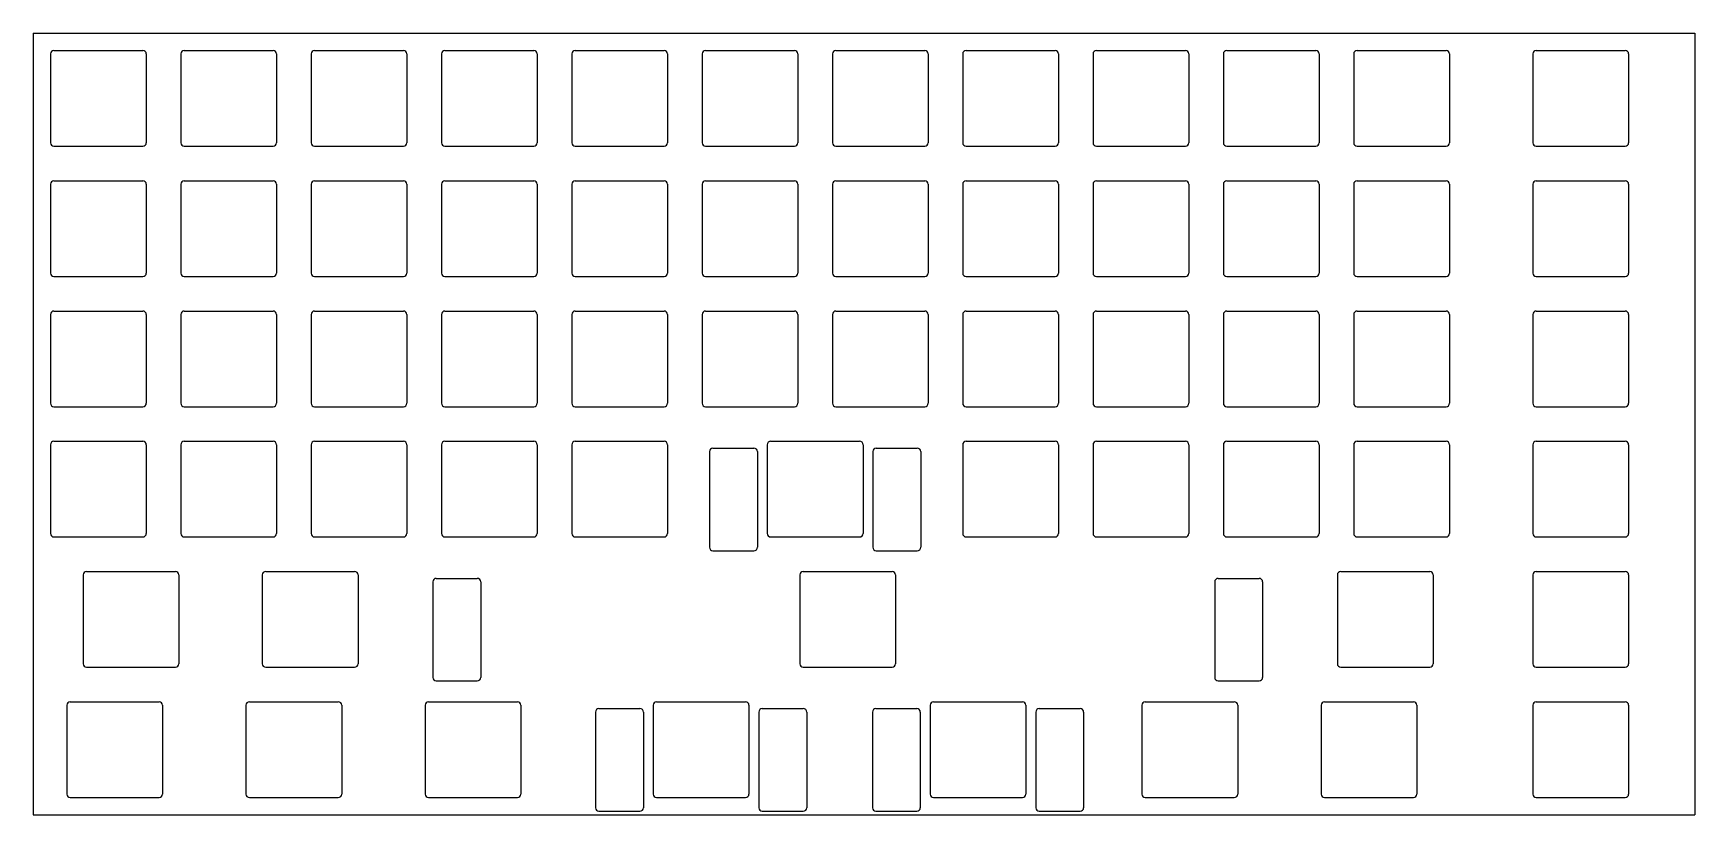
# Model space of a CAD drawing. Header units: millimetres. Extents: x 0 to 243, y -114 to 0.
import ezdxf

# ---------------------------------------------------------------- set-up
doc = ezdxf.new("R2010")
doc.units = ezdxf.units.MM

msp = doc.modelspace()

# ---------------------------------------------------------------- linework, layer by layer
for p, q in [((0, 0), (242.8875, 0)), ((0, 0), (0, -114.3)), ((242.8875, 0), (242.8875, -114.3)), ((2.525, -3.025), (2.525, -16.025)), ((3.025, -2.525), (16.025, -2.525)), ((16.525, -3.025), (16.525, -16.025)), ((21.575, -3.025), (21.575, -16.025)), ((22.075, -2.525), (35.075, -2.525)), ((35.575, -3.025), (35.575, -16.025)), ((40.625, -3.025), (40.625, -16.025)), ((41.125, -2.525), (54.125, -2.525)), ((54.625, -3.025), (54.625, -16.025)), ((59.675, -3.025), (59.675, -16.025)), ((60.175, -2.525), (73.175, -2.525)), ((73.675, -3.025), (73.675, -16.025)), ((78.725, -3.025), (78.725, -16.025)), ((79.225, -2.525), (92.225, -2.525)), ((92.725, -3.025), (92.725, -16.025)), ((97.775, -3.025), (97.775, -16.025)), ((98.275, -2.525), (111.275, -2.525)), ((111.775, -3.025), (111.775, -16.025)), ((116.825, -3.025), (116.825, -16.025)), ((117.325, -2.525), (130.325, -2.525)), ((130.825, -3.025), (130.825, -16.025)), ((135.875, -3.025), (135.875, -16.025)), ((136.375, -2.525), (149.375, -2.525)), ((149.875, -3.025), (149.875, -16.025)), ((154.925, -3.025), (154.925, -16.025)), ((155.425, -2.525), (168.425, -2.525)), ((168.925, -3.025), (168.925, -16.025)), ((173.975, -3.025), (173.975, -16.025)), ((174.475, -2.525), (187.475, -2.525)), ((187.975, -3.025), (187.975, -16.025)), ((193.025, -3.025), (193.025, -16.025)), ((193.525, -2.525), (206.525, -2.525)), ((207.025, -3.025), (207.025, -16.025)), ((219.21875, -3.025), (219.21875, -16.025)), ((219.71875, -2.525), (232.71875, -2.525)), ((233.21875, -3.025), (233.21875, -16.025)), ((3.025, -16.525), (16.025, -16.525)), ((22.075, -16.525), (35.075, -16.525)), ((41.125, -16.525), (54.125, -16.525)), ((60.175, -16.525), (73.175, -16.525)), ((79.225, -16.525), (92.225, -16.525)), ((98.275, -16.525), (111.275, -16.525)), ((117.325, -16.525), (130.325, -16.525)), ((136.375, -16.525), (149.375, -16.525)), ((155.425, -16.525), (168.425, -16.525)), ((174.475, -16.525), (187.475, -16.525)), ((193.525, -16.525), (206.525, -16.525)), ((219.71875, -16.525), (232.71875, -16.525)), ((3.025, -21.575), (16.025, -21.575)), ((22.075, -21.575), (35.075, -21.575)), ((41.125, -21.575), (54.125, -21.575)), ((60.175, -21.575), (73.175, -21.575)), ((79.225, -21.575), (92.225, -21.575)), ((98.275, -21.575), (111.275, -21.575)), ((117.325, -21.575), (130.325, -21.575)), ((136.375, -21.575), (149.375, -21.575)), ((155.425, -21.575), (168.425, -21.575)), ((174.475, -21.575), (187.475, -21.575)), ((193.525, -21.575), (206.525, -21.575)), ((219.71875, -21.575), (232.71875, -21.575)), ((2.525, -22.075), (2.525, -35.075)), ((16.525, -22.075), (16.525, -35.075)), ((21.575, -22.075), (21.575, -35.075)), ((35.575, -22.075), (35.575, -35.075)), ((40.625, -22.075), (40.625, -35.075)), ((54.625, -22.075), (54.625, -35.075)), ((59.675, -22.075), (59.675, -35.075)), ((73.675, -22.075), (73.675, -35.075)), ((78.725, -22.075), (78.725, -35.075)), ((92.725, -22.075), (92.725, -35.075)), ((97.775, -22.075), (97.775, -35.075)), ((111.775, -22.075), (111.775, -35.075)), ((116.825, -22.075), (116.825, -35.075)), ((130.825, -22.075), (130.825, -35.075)), ((135.875, -22.075), (135.875, -35.075)), ((149.875, -22.075), (149.875, -35.075)), ((154.925, -22.075), (154.925, -35.075)), ((168.925, -22.075), (168.925, -35.075)), ((173.975, -22.075), (173.975, -35.075)), ((187.975, -22.075), (187.975, -35.075)), ((193.025, -22.075), (193.025, -35.075)), ((207.025, -22.075), (207.025, -35.075)), ((219.21875, -22.075), (219.21875, -35.075)), ((233.21875, -22.075), (233.21875, -35.075)), ((3.025, -35.575), (16.025, -35.575)), ((22.075, -35.575), (35.075, -35.575)), ((41.125, -35.575), (54.125, -35.575)), ((60.175, -35.575), (73.175, -35.575)), ((79.225, -35.575), (92.225, -35.575)), ((98.275, -35.575), (111.275, -35.575)), ((117.325, -35.575), (130.325, -35.575)), ((136.375, -35.575), (149.375, -35.575)), ((155.425, -35.575), (168.425, -35.575)), ((174.475, -35.575), (187.475, -35.575)), ((193.525, -35.575), (206.525, -35.575)), ((219.71875, -35.575), (232.71875, -35.575)), ((2.525, -41.125), (2.525, -54.125)), ((3.025, -40.625), (16.025, -40.625)), ((16.525, -41.125), (16.525, -54.125)), ((21.575, -41.125), (21.575, -54.125)), ((22.075, -40.625), (35.075, -40.625)), ((35.575, -41.125), (35.575, -54.125)), ((40.625, -41.125), (40.625, -54.125)), ((41.125, -40.625), (54.125, -40.625)), ((54.625, -41.125), (54.625, -54.125)), ((59.675, -41.125), (59.675, -54.125)), ((60.175, -40.625), (73.175, -40.625)), ((73.675, -41.125), (73.675, -54.125)), ((78.725, -41.125), (78.725, -54.125)), ((79.225, -40.625), (92.225, -40.625)), ((92.725, -41.125), (92.725, -54.125)), ((97.775, -41.125), (97.775, -54.125)), ((98.275, -40.625), (111.275, -40.625)), ((111.775, -41.125), (111.775, -54.125)), ((116.825, -41.125), (116.825, -54.125)), ((117.325, -40.625), (130.325, -40.625)), ((130.825, -41.125), (130.825, -54.125)), ((135.875, -41.125), (135.875, -54.125)), ((136.375, -40.625), (149.375, -40.625)), ((149.875, -41.125), (149.875, -54.125)), ((154.925, -41.125), (154.925, -54.125)), ((155.425, -40.625), (168.425, -40.625)), ((168.925, -41.125), (168.925, -54.125)), ((173.975, -41.125), (173.975, -54.125)), ((174.475, -40.625), (187.475, -40.625)), ((187.975, -41.125), (187.975, -54.125)), ((193.025, -41.125), (193.025, -54.125)), ((193.525, -40.625), (206.525, -40.625)), ((207.025, -41.125), (207.025, -54.125)), ((219.21875, -41.125), (219.21875, -54.125)), ((219.71875, -40.625), (232.71875, -40.625)), ((233.21875, -41.125), (233.21875, -54.125)), ((3.025, -54.625), (16.025, -54.625)), ((22.075, -54.625), (35.075, -54.625)), ((41.125, -54.625), (54.125, -54.625)), ((60.175, -54.625), (73.175, -54.625)), ((79.225, -54.625), (92.225, -54.625)), ((98.275, -54.625), (111.275, -54.625)), ((117.325, -54.625), (130.325, -54.625)), ((136.375, -54.625), (149.375, -54.625)), ((155.425, -54.625), (168.425, -54.625)), ((174.475, -54.625), (187.475, -54.625)), ((193.525, -54.625), (206.525, -54.625)), ((219.71875, -54.625), (232.71875, -54.625)), ((2.525, -60.175), (2.525, -73.175)), ((3.025, -59.675), (16.025, -59.675)), ((16.525, -60.175), (16.525, -73.175)), ((21.575, -60.175), (21.575, -73.175)), ((22.075, -59.675), (35.075, -59.675)), ((35.575, -60.175), (35.575, -73.175)), ((40.625, -60.175), (40.625, -73.175)), ((41.125, -59.675), (54.125, -59.675)), ((54.625, -60.175), (54.625, -73.175)), ((59.675, -60.175), (59.675, -73.175)), ((60.175, -59.675), (73.175, -59.675)), ((73.675, -60.175), (73.675, -73.175)), ((78.725, -60.175), (78.725, -73.175)), ((79.225, -59.675), (92.225, -59.675)), ((92.725, -60.175), (92.725, -73.175)), ((99.362, -60.675), (105.362, -60.675)), ((107.3, -60.175), (107.3, -73.175)), ((107.8, -59.675), (120.8, -59.675)), ((121.3, -60.175), (121.3, -73.175)), ((123.238, -60.675), (129.238, -60.675)), ((135.875, -60.175), (135.875, -73.175)), ((136.375, -59.675), (149.375, -59.675)), ((149.875, -60.175), (149.875, -73.175)), ((154.925, -60.175), (154.925, -73.175)), ((155.425, -59.675), (168.425, -59.675)), ((168.925, -60.175), (168.925, -73.175)), ((173.975, -60.175), (173.975, -73.175)), ((174.475, -59.675), (187.475, -59.675)), ((187.975, -60.175), (187.975, -73.175)), ((193.025, -60.175), (193.025, -73.175)), ((193.525, -59.675), (206.525, -59.675)), ((207.025, -60.175), (207.025, -73.175)), ((219.21875, -60.175), (219.21875, -73.175)), ((219.71875, -59.675), (232.71875, -59.675)), ((233.21875, -60.175), (233.21875, -73.175)), ((98.862, -61.175), (98.862, -75.175)), ((105.862, -61.175), (105.862, -75.175)), ((122.738, -61.175), (122.738, -75.175)), ((129.738, -61.175), (129.738, -75.175)), ((3.025, -73.675), (16.025, -73.675)), ((22.075, -73.675), (35.075, -73.675)), ((41.125, -73.675), (54.125, -73.675)), ((60.175, -73.675), (73.175, -73.675)), ((79.225, -73.675), (92.225, -73.675)), ((107.8, -73.675), (120.8, -73.675)), ((136.375, -73.675), (149.375, -73.675)), ((155.425, -73.675), (168.425, -73.675)), ((174.475, -73.675), (187.475, -73.675)), ((193.525, -73.675), (206.525, -73.675)), ((219.71875, -73.675), (232.71875, -73.675)), ((99.362, -75.675), (105.362, -75.675)), ((123.238, -75.675), (129.238, -75.675)), ((7.2875, -79.225), (7.2875, -92.225)), ((7.7875, -78.725), (20.7875, -78.725)), ((21.2875, -79.225), (21.2875, -92.225)), ((33.48125, -79.225), (33.48125, -92.225)), ((33.98125, -78.725), (46.98125, -78.725)), ((47.48125, -79.225), (47.48125, -92.225)), ((58.9125, -79.725), (64.9125, -79.725)), ((112.0625, -79.225), (112.0625, -92.225)), ((112.5625, -78.725), (125.5625, -78.725)), ((126.0625, -79.225), (126.0625, -92.225)), ((173.2125, -79.725), (179.2125, -79.725)), ((190.64375, -79.225), (190.64375, -92.225)), ((191.14375, -78.725), (204.14375, -78.725)), ((204.64375, -79.225), (204.64375, -92.225)), ((219.21875, -79.225), (219.21875, -92.225)), ((219.71875, -78.725), (232.71875, -78.725)), ((233.21875, -79.225), (233.21875, -92.225)), ((58.4125, -80.225), (58.4125, -94.225)), ((65.4125, -80.225), (65.4125, -94.225)), ((172.7125, -80.225), (172.7125, -94.225)), ((179.7125, -80.225), (179.7125, -94.225)), ((7.7875, -92.725), (20.7875, -92.725)), ((33.98125, -92.725), (46.98125, -92.725)), ((58.9125, -94.725), (64.9125, -94.725)), ((112.5625, -92.725), (125.5625, -92.725)), ((173.2125, -94.725), (179.2125, -94.725)), ((191.14375, -92.725), (204.14375, -92.725)), ((219.71875, -92.725), (232.71875, -92.725)), ((4.90625, -98.275), (4.90625, -111.275)), ((5.40625, -97.775), (18.40625, -97.775)), ((18.90625, -98.275), (18.90625, -111.275)), ((31.1, -98.275), (31.1, -111.275)), ((31.6, -97.775), (44.6, -97.775)), ((45.1, -98.275), (45.1, -111.275)), ((57.29375, -98.275), (57.29375, -111.275)), ((57.79375, -97.775), (70.79375, -97.775)), ((71.29375, -98.275), (71.29375, -111.275)), ((82.19325, -99.275), (82.19325, -113.275)), ((82.69325, -98.775), (88.69325, -98.775)), ((89.19325, -99.275), (89.19325, -113.275)), ((90.63125, -98.275), (90.63125, -111.275)), ((91.13125, -97.775), (104.13125, -97.775)), ((104.63125, -98.275), (104.63125, -111.275)), ((106.06925, -99.275), (106.06925, -113.275)), ((106.56925, -98.775), (112.56925, -98.775)), ((113.06925, -99.275), (113.06925, -113.275)), ((122.6745, -99.275), (122.6745, -113.275)), ((123.1745, -98.775), (129.1745, -98.775)), ((129.6745, -99.275), (129.6745, -113.275)), ((131.1125, -98.275), (131.1125, -111.275)), ((131.6125, -97.775), (144.6125, -97.775)), ((145.1125, -98.275), (145.1125, -111.275)), ((146.5505, -99.275), (146.5505, -113.275)), ((147.0505, -98.775), (153.0505, -98.775)), ((153.5505, -99.275), (153.5505, -113.275)), ((162.06875, -98.275), (162.06875, -111.275)), ((162.56875, -97.775), (175.56875, -97.775)), ((176.06875, -98.275), (176.06875, -111.275)), ((188.2625, -98.275), (188.2625, -111.275)), ((188.7625, -97.775), (201.7625, -97.775)), ((202.2625, -98.275), (202.2625, -111.275)), ((219.21875, -98.275), (219.21875, -111.275)), ((219.71875, -97.775), (232.71875, -97.775)), ((233.21875, -98.275), (233.21875, -111.275)), ((5.40625, -111.775), (18.40625, -111.775)), ((31.6, -111.775), (44.6, -111.775)), ((57.79375, -111.775), (70.79375, -111.775)), ((82.69325, -113.775), (88.69325, -113.775)), ((91.13125, -111.775), (104.13125, -111.775)), ((106.56925, -113.775), (112.56925, -113.775)), ((123.1745, -113.775), (129.1745, -113.775)), ((131.6125, -111.775), (144.6125, -111.775)), ((147.0505, -113.775), (153.0505, -113.775)), ((162.56875, -111.775), (175.56875, -111.775)), ((188.7625, -111.775), (201.7625, -111.775)), ((219.71875, -111.775), (232.71875, -111.775)), ((0, -114.3), (242.8875, -114.3))]:
    msp.add_line(p, q)
for centre, start, end in [((3.025, -3.025), 90, 180), ((16.025, -3.025), 0, 90), ((22.075, -3.025), 90, 180), ((35.075, -3.025), 0, 90), ((41.125, -3.025), 90, 180), ((54.125, -3.025), 0, 90), ((60.175, -3.025), 90, 180), ((73.175, -3.025), 0, 90), ((79.225, -3.025), 90, 180), ((92.225, -3.025), 0, 90), ((98.275, -3.025), 90, 180), ((111.275, -3.025), 0, 90), ((117.325, -3.025), 90, 180), ((130.325, -3.025), 0, 90), ((136.375, -3.025), 90, 180), ((149.375, -3.025), 0, 90), ((155.425, -3.025), 90, 180), ((168.425, -3.025), 0, 90), ((174.475, -3.025), 90, 180), ((187.475, -3.025), 0, 90), ((193.525, -3.025), 90, 180), ((206.525, -3.025), 0, 90), ((219.71875, -3.025), 90, 180), ((232.71875, -3.025), 0, 90), ((3.025, -16.025), 180, 270), ((16.025, -16.025), 270, 360), ((22.075, -16.025), 180, 270), ((35.075, -16.025), 270, 360), ((41.125, -16.025), 180, 270), ((54.125, -16.025), 270, 360), ((60.175, -16.025), 180, 270), ((73.175, -16.025), 270, 360), ((79.225, -16.025), 180, 270), ((92.225, -16.025), 270, 360), ((98.275, -16.025), 180, 270), ((111.275, -16.025), 270, 360), ((117.325, -16.025), 180, 270), ((130.325, -16.025), 270, 360), ((136.375, -16.025), 180, 270), ((149.375, -16.025), 270, 360), ((155.425, -16.025), 180, 270), ((168.425, -16.025), 270, 360), ((174.475, -16.025), 180, 270), ((187.475, -16.025), 270, 360), ((193.525, -16.025), 180, 270), ((206.525, -16.025), 270, 360), ((219.71875, -16.025), 180, 270), ((232.71875, -16.025), 270, 360), ((3.025, -22.075), 90, 180), ((16.025, -22.075), 0, 90), ((22.075, -22.075), 90, 180), ((35.075, -22.075), 0, 90), ((41.125, -22.075), 90, 180), ((54.125, -22.075), 0, 90), ((60.175, -22.075), 90, 180), ((73.175, -22.075), 0, 90), ((79.225, -22.075), 90, 180), ((92.225, -22.075), 0, 90), ((98.275, -22.075), 90, 180), ((111.275, -22.075), 0, 90), ((117.325, -22.075), 90, 180), ((130.325, -22.075), 0, 90), ((136.375, -22.075), 90, 180), ((149.375, -22.075), 0, 90), ((155.425, -22.075), 90, 180), ((168.425, -22.075), 0, 90), ((174.475, -22.075), 90, 180), ((187.475, -22.075), 0, 90), ((193.525, -22.075), 90, 180), ((206.525, -22.075), 0, 90), ((219.71875, -22.075), 90, 180), ((232.71875, -22.075), 0, 90), ((3.025, -35.075), 180, 270), ((16.025, -35.075), 270, 360), ((22.075, -35.075), 180, 270), ((35.075, -35.075), 270, 360), ((41.125, -35.075), 180, 270), ((54.125, -35.075), 270, 360), ((60.175, -35.075), 180, 270), ((73.175, -35.075), 270, 360), ((79.225, -35.075), 180, 270), ((92.225, -35.075), 270, 360), ((98.275, -35.075), 180, 270), ((111.275, -35.075), 270, 360), ((117.325, -35.075), 180, 270), ((130.325, -35.075), 270, 360), ((136.375, -35.075), 180, 270), ((149.375, -35.075), 270, 360), ((155.425, -35.075), 180, 270), ((168.425, -35.075), 270, 360), ((174.475, -35.075), 180, 270), ((187.475, -35.075), 270, 360), ((193.525, -35.075), 180, 270), ((206.525, -35.075), 270, 360), ((219.71875, -35.075), 180, 270), ((232.71875, -35.075), 270, 360), ((3.025, -41.125), 90, 180), ((16.025, -41.125), 0, 90), ((22.075, -41.125), 90, 180), ((35.075, -41.125), 0, 90), ((41.125, -41.125), 90, 180), ((54.125, -41.125), 0, 90), ((60.175, -41.125), 90, 180), ((73.175, -41.125), 0, 90), ((79.225, -41.125), 90, 180), ((92.225, -41.125), 0, 90), ((98.275, -41.125), 90, 180), ((111.275, -41.125), 0, 90), ((117.325, -41.125), 90, 180), ((130.325, -41.125), 0, 90), ((136.375, -41.125), 90, 180), ((149.375, -41.125), 0, 90), ((155.425, -41.125), 90, 180), ((168.425, -41.125), 0, 90), ((174.475, -41.125), 90, 180), ((187.475, -41.125), 0, 90), ((193.525, -41.125), 90, 180), ((206.525, -41.125), 0, 90), ((219.71875, -41.125), 90, 180), ((232.71875, -41.125), 0, 90), ((3.025, -54.125), 180, 270), ((16.025, -54.125), 270, 360), ((22.075, -54.125), 180, 270), ((35.075, -54.125), 270, 360), ((41.125, -54.125), 180, 270), ((54.125, -54.125), 270, 360), ((60.175, -54.125), 180, 270), ((73.175, -54.125), 270, 360), ((79.225, -54.125), 180, 270), ((92.225, -54.125), 270, 360), ((98.275, -54.125), 180, 270), ((111.275, -54.125), 270, 360), ((117.325, -54.125), 180, 270), ((130.325, -54.125), 270, 360), ((136.375, -54.125), 180, 270), ((149.375, -54.125), 270, 360), ((155.425, -54.125), 180, 270), ((168.425, -54.125), 270, 360), ((174.475, -54.125), 180, 270), ((187.475, -54.125), 270, 360), ((193.525, -54.125), 180, 270), ((206.525, -54.125), 270, 360), ((219.71875, -54.125), 180, 270), ((232.71875, -54.125), 270, 360), ((3.025, -60.175), 90, 180), ((16.025, -60.175), 0, 90), ((22.075, -60.175), 90, 180), ((35.075, -60.175), 0, 90), ((41.125, -60.175), 90, 180), ((54.125, -60.175), 0, 90), ((60.175, -60.175), 90, 180), ((73.175, -60.175), 0, 90), ((79.225, -60.175), 90, 180), ((92.225, -60.175), 0, 90), ((99.362, -61.175), 90, 180), ((105.362, -61.175), 0, 90), ((107.8, -60.175), 90, 180), ((120.8, -60.175), 0, 90), ((123.238, -61.175), 90, 180), ((129.238, -61.175), 0, 90), ((136.375, -60.175), 90, 180), ((149.375, -60.175), 0, 90), ((155.425, -60.175), 90, 180), ((168.425, -60.175), 0, 90), ((174.475, -60.175), 90, 180), ((187.475, -60.175), 0, 90), ((193.525, -60.175), 90, 180), ((206.525, -60.175), 0, 90), ((219.71875, -60.175), 90, 180), ((232.71875, -60.175), 0, 90), ((3.025, -73.175), 180, 270), ((16.025, -73.175), 270, 360), ((22.075, -73.175), 180, 270), ((35.075, -73.175), 270, 360), ((41.125, -73.175), 180, 270), ((54.125, -73.175), 270, 360), ((60.175, -73.175), 180, 270), ((73.175, -73.175), 270, 360), ((79.225, -73.175), 180, 270), ((92.225, -73.175), 270, 360), ((99.362, -75.175), 180, 270), ((105.362, -75.175), 270, 360), ((107.8, -73.175), 180, 270), ((120.8, -73.175), 270, 360), ((123.238, -75.175), 180, 270), ((129.238, -75.175), 270, 360), ((136.375, -73.175), 180, 270), ((149.375, -73.175), 270, 360), ((155.425, -73.175), 180, 270), ((168.425, -73.175), 270, 360), ((174.475, -73.175), 180, 270), ((187.475, -73.175), 270, 360), ((193.525, -73.175), 180, 270), ((206.525, -73.175), 270, 360), ((219.71875, -73.175), 180, 270), ((232.71875, -73.175), 270, 360), ((7.7875, -79.225), 90, 180), ((20.7875, -79.225), 0, 90), ((33.98125, -79.225), 90, 180), ((46.98125, -79.225), 0, 90), ((58.9125, -80.225), 90, 180), ((64.9125, -80.225), 0, 90), ((112.5625, -79.225), 90, 180), ((125.5625, -79.225), 0, 90), ((173.2125, -80.225), 90, 180), ((179.2125, -80.225), 0, 90), ((191.14375, -79.225), 90, 180), ((204.14375, -79.225), 0, 90), ((219.71875, -79.225), 90, 180), ((232.71875, -79.225), 0, 90), ((7.7875, -92.225), 180, 270), ((20.7875, -92.225), 270, 360), ((33.98125, -92.225), 180, 270), ((46.98125, -92.225), 270, 360), ((112.5625, -92.225), 180, 270), ((125.5625, -92.225), 270, 360), ((191.14375, -92.225), 180, 270), ((204.14375, -92.225), 270, 360), ((219.71875, -92.225), 180, 270), ((232.71875, -92.225), 270, 360), ((58.9125, -94.225), 180, 270), ((64.9125, -94.225), 270, 360), ((173.2125, -94.225), 180, 270), ((179.2125, -94.225), 270, 360), ((5.40625, -98.275), 90, 180), ((18.40625, -98.275), 0, 90), ((31.6, -98.275), 90, 180), ((44.6, -98.275), 0, 90), ((57.79375, -98.275), 90, 180), ((70.79375, -98.275), 0, 90), ((82.69325, -99.275), 90, 180), ((88.69325, -99.275), 0, 90), ((91.13125, -98.275), 90, 180), ((104.13125, -98.275), 0, 90), ((106.56925, -99.275), 90, 180), ((112.56925, -99.275), 0, 90), ((123.1745, -99.275), 90, 180), ((129.1745, -99.275), 0, 90), ((131.6125, -98.275), 90, 180), ((144.6125, -98.275), 0, 90), ((147.0505, -99.275), 90, 180), ((153.0505, -99.275), 0, 90), ((162.56875, -98.275), 90, 180), ((175.56875, -98.275), 0, 90), ((188.7625, -98.275), 90, 180), ((201.7625, -98.275), 0, 90), ((219.71875, -98.275), 90, 180), ((232.71875, -98.275), 0, 90), ((5.40625, -111.275), 180, 270), ((18.40625, -111.275), 270, 360), ((31.6, -111.275), 180, 270), ((44.6, -111.275), 270, 360), ((57.79375, -111.275), 180, 270), ((70.79375, -111.275), 270, 360), ((91.13125, -111.275), 180, 270), ((104.13125, -111.275), 270, 360), ((131.6125, -111.275), 180, 270), ((144.6125, -111.275), 270, 360), ((162.56875, -111.275), 180, 270), ((175.56875, -111.275), 270, 360), ((188.7625, -111.275), 180, 270), ((201.7625, -111.275), 270, 360), ((219.71875, -111.275), 180, 270), ((232.71875, -111.275), 270, 360), ((82.69325, -113.275), 180, 270), ((88.69325, -113.275), 270, 360), ((106.56925, -113.275), 180, 270), ((112.56925, -113.275), 270, 360), ((123.1745, -113.275), 180, 270), ((129.1745, -113.275), 270, 360), ((147.0505, -113.275), 180, 270), ((153.0505, -113.275), 270, 360)]:
    msp.add_arc(centre, 0.5, start, end)

doc.saveas('drawing.dxf')
